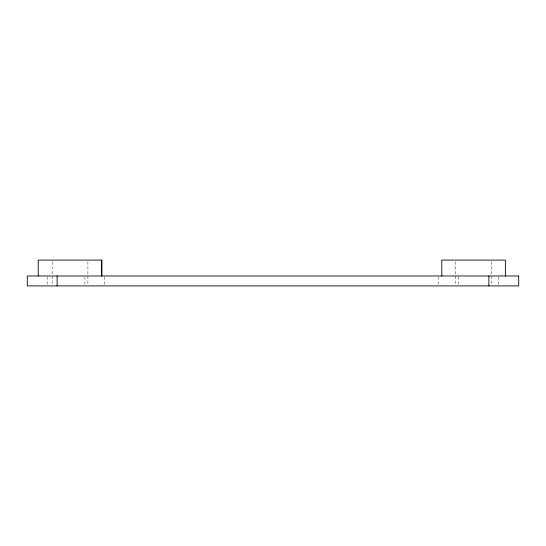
<?xml version="1.0" encoding="UTF-8"?>
<svg xmlns="http://www.w3.org/2000/svg" width="546" height="546" viewBox="0 0 546 546"><rect width="100%" height="100%" fill="white"/><g stroke="black" fill="none" stroke-linecap="round" stroke-linejoin="round"><path stroke-width="0.41" stroke-dasharray="2.73 2.05" d="M498.832 276.808L498.832 284.261M491.475 261.752L491.475 284.248M458.688 276.808L458.688 284.261M455.712 261.752L455.712 284.248M438.82 276.808L438.82 284.261M104.798 276.808L104.798 284.261M87.906 261.752L87.906 284.248M84.923 276.808L84.923 284.261M52.136 261.752L52.136 284.248M47.168 276.808L47.168 284.261"/><path stroke-width="0.82" d="M505.384 275.983L505.384 260.087L441.803 260.087L441.803 275.983M488.895 275.983L488.895 285.913M101.815 275.983L101.815 260.087L38.227 260.087L38.254 275.983M101.706 260.087L101.706 275.983M57.105 275.983L57.105 285.913M518.7 275.983L27.3 275.983L27.3 285.913L518.7 285.913L518.7 275.983"/></g></svg>
